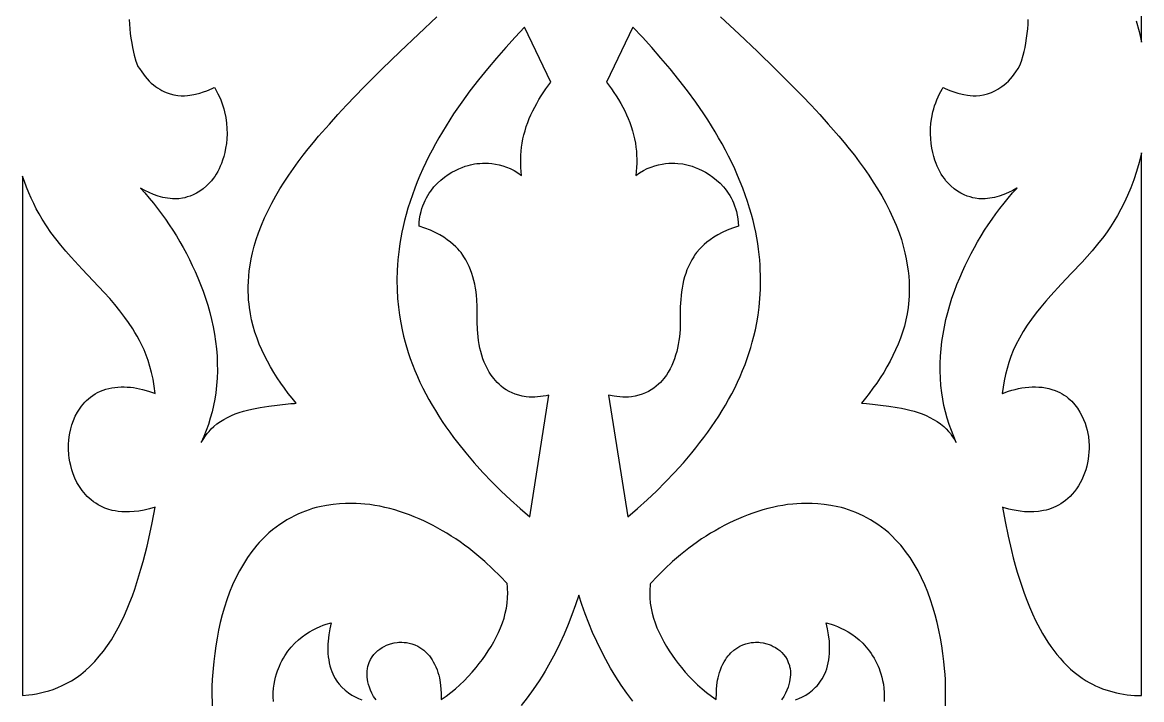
# Model space of a CAD drawing. Extents: x -395 to 395, y -1225 to 1225.
# Drawn here: x 145 to 265, y -438.4 to -365.8 of the extents above; entities that cross this region are included whole.
import ezdxf

# ---------------------------------------------------------------- set-up
doc = ezdxf.new("R2010")
doc.units = 0
doc.layers.add('LAYER_1', color=18, linetype='CONTINUOUS')

msp = doc.modelspace()

# ---------------------------------------------------------------- linework, layer by layer
at = {"layer": 'LAYER_1'}
for points in [[(264.42, -365.61), (264.73, -366.74), (265, -367.88), (265, -343.49)], [(156.46, -365.48), (156.48, -365.97), (156.51, -366.46), (156.56, -366.96), (156.63, -367.47), (156.72, -367.99), (156.81, -368.46), (157, -369.28), (157.18, -369.92), (157.34, -370.39), (157.39, -370.49), (157.54, -370.73), (157.79, -371.09), (158.15, -371.57), (158.37, -371.82), (158.59, -372.06), (158.82, -372.27), (159.04, -372.47), (159.27, -372.64), (159.5, -372.8), (159.72, -372.94), (159.95, -373.07), (160.17, -373.18), (160.4, -373.28), (160.83, -373.43), (161.25, -373.53), (161.65, -373.6), (162.03, -373.63), (162.38, -373.64), (162.69, -373.62), (162.96, -373.59), (163.37, -373.52), (163.56, -373.47), (164.02, -373.35), (164.42, -373.23), (164.76, -373.11), (165.04, -372.99), (165.42, -372.81), (165.58, -372.74), (165.62, -372.79), (165.7, -372.92), (165.96, -373.44), (166.12, -373.76), (166.26, -374.08), (166.38, -374.4), (166.49, -374.72), (166.59, -375.04), (166.67, -375.35), (166.8, -375.97), (166.89, -376.57), (166.93, -377.15), (166.94, -377.72), (166.92, -378.26), (166.87, -378.77), (166.79, -379.26), (166.7, -379.72), (166.59, -380.15), (166.47, -380.54), (166.34, -380.89), (166.21, -381.2), (166.09, -381.47), (165.94, -381.76), (165.78, -382.03), (165.62, -382.28), (165.46, -382.52), (165.28, -382.74), (165.11, -382.94), (164.75, -383.31), (164.39, -383.61), (164.03, -383.87), (163.67, -384.09), (163.32, -384.26), (162.99, -384.39), (162.68, -384.49), (162.4, -384.57), (162.15, -384.62), (161.77, -384.67), (161.59, -384.68), (161.34, -384.68), (161.08, -384.68), (160.83, -384.66), (160.57, -384.62), (160.06, -384.53), (159.56, -384.39), (159.07, -384.22), (158.59, -384.01), (158.12, -383.78), (157.67, -383.53), (157.67, -383.53), (158.14, -384.06), (158.6, -384.6), (159.05, -385.15), (159.49, -385.71), (159.92, -386.29), (160.34, -386.87), (160.74, -387.46), (161.14, -388.06), (161.51, -388.67), (161.88, -389.29), (162.24, -389.91), (162.58, -390.55), (162.9, -391.18), (163.22, -391.83), (163.52, -392.48), (163.8, -393.14), (164.1, -393.86), (164.38, -394.59), (164.63, -395.34), (164.87, -396.09), (165.09, -396.86), (165.28, -397.63), (165.45, -398.41), (165.59, -399.19), (165.71, -399.98), (165.8, -400.76), (165.87, -401.55), (165.9, -402.34), (165.91, -403.13), (165.88, -403.91), (165.83, -404.7), (165.74, -405.47), (165.63, -406.16), (165.49, -406.84), (165.34, -407.52), (165.15, -408.19), (164.94, -408.86), (164.71, -409.51), (164.45, -410.16), (164.17, -410.79), (164.37, -410.49), (164.64, -410.09), (164.81, -409.86), (165.01, -409.62), (165.24, -409.36), (165.51, -409.11), (165.86, -408.82), (166.23, -408.56), (166.61, -408.33), (167, -408.11), (167.41, -407.92), (167.83, -407.75), (168.26, -407.6), (168.7, -407.46), (169.14, -407.34), (169.59, -407.23), (170.5, -407.05), (171.41, -406.91), (172.31, -406.8), (173.79, -406.64), (174.19, -406.61), (174.36, -406.58), (173.93, -406.07), (173.51, -405.54), (173.1, -404.99), (172.7, -404.44), (172.32, -403.87), (171.95, -403.29), (171.6, -402.7), (171.27, -402.1), (170.96, -401.49), (170.67, -400.88), (170.4, -400.25), (170.16, -399.61), (169.94, -398.97), (169.75, -398.32), (169.58, -397.67), (169.45, -397), (169.35, -396.34), (169.3, -395.96), (169.26, -395.54), (169.23, -395.09), (169.22, -394.61), (169.22, -394.1), (169.24, -393.56), (169.27, -392.99), (169.33, -392.4), (169.42, -391.78), (169.53, -391.13), (169.68, -390.46), (169.85, -389.77), (170.07, -389.06), (170.31, -388.33), (170.63, -387.52), (170.97, -386.72), (171.34, -385.93), (171.74, -385.15), (172.16, -384.38), (172.61, -383.63), (173.07, -382.89), (173.56, -382.16), (174.06, -381.43), (174.57, -380.72), (175.11, -380.02), (175.65, -379.33), (176.2, -378.65), (176.76, -377.98), (177.91, -376.67), (178.82, -375.66), (179.74, -374.66), (180.67, -373.68), (181.62, -372.71), (183.54, -370.8), (185.5, -368.91), (189.44, -365.18)], [(219.86, -365.18), (221.84, -367.05), (223.81, -368.91), (225.76, -370.8), (226.72, -371.75), (227.68, -372.71), (228.63, -373.68), (229.56, -374.66), (230.49, -375.66), (231.4, -376.67), (232.54, -377.98), (233.1, -378.65), (233.65, -379.33), (234.2, -380.02), (234.73, -380.72), (235.25, -381.43), (235.75, -382.16), (236.23, -382.89), (236.7, -383.63), (237.14, -384.38), (237.56, -385.15), (237.96, -385.93), (238.33, -386.72), (238.67, -387.52), (238.99, -388.33), (239.24, -389.06), (239.45, -389.77), (239.63, -390.46), (239.77, -391.13), (239.88, -391.78), (239.97, -392.4), (240.03, -392.99), (240.07, -393.56), (240.08, -394.1), (240.08, -394.61), (240.07, -395.09), (240.04, -395.54), (239.96, -396.34), (239.85, -397), (239.72, -397.67), (239.56, -398.32), (239.36, -398.97), (239.15, -399.61), (238.9, -400.25), (238.63, -400.88), (238.34, -401.49), (238.03, -402.1), (237.7, -402.7), (237.35, -403.29), (236.98, -403.87), (236.6, -404.44), (236.2, -404.99), (235.8, -405.54), (235.38, -406.07), (234.95, -406.58), (235.51, -406.64), (236.14, -406.7), (237, -406.8), (237.89, -406.91), (238.8, -407.05), (239.26, -407.14), (239.71, -407.23), (240.16, -407.34), (240.6, -407.46), (241.04, -407.6), (241.47, -407.75), (241.89, -407.92), (242.3, -408.11), (242.7, -408.33), (243.08, -408.56), (243.44, -408.82), (243.79, -409.11), (244.06, -409.36), (244.3, -409.62), (244.5, -409.86), (244.67, -410.09), (244.94, -410.49), (245.13, -410.79), (244.85, -410.16), (244.6, -409.51), (244.36, -408.86), (244.15, -408.19), (243.97, -407.52), (243.81, -406.84), (243.67, -406.16), (243.57, -405.47), (243.48, -404.7), (243.42, -403.91), (243.4, -403.13), (243.4, -402.34), (243.44, -401.55), (243.5, -400.76), (243.59, -399.98), (243.71, -399.19), (243.86, -398.41), (244.02, -397.63), (244.22, -396.86), (244.43, -396.09), (244.67, -395.34), (244.93, -394.59), (245.2, -393.86), (245.5, -393.14), (245.78, -392.48), (246.09, -391.83), (246.4, -391.18), (246.73, -390.55), (247.07, -389.91), (247.42, -389.29), (247.79, -388.67), (248.17, -388.06), (248.56, -387.46), (248.96, -386.87), (249.38, -386.29), (249.81, -385.71), (250.25, -385.15), (250.7, -384.6), (251.16, -384.06), (251.64, -383.53), (251.63, -383.53), (251.18, -383.78), (250.71, -384.01), (250.23, -384.22), (249.74, -384.39), (249.24, -384.53), (248.73, -384.62), (248.48, -384.66), (248.22, -384.68), (247.96, -384.68), (247.71, -384.68), (247.53, -384.67), (247.15, -384.62), (246.9, -384.57), (246.62, -384.49), (246.31, -384.39), (245.98, -384.26), (245.63, -384.09), (245.27, -383.87), (244.91, -383.61), (244.55, -383.31), (244.37, -383.13), (244.19, -382.94), (244.02, -382.74), (243.85, -382.52), (243.68, -382.28), (243.52, -382.03), (243.36, -381.76), (243.21, -381.47), (243.09, -381.2), (242.96, -380.89), (242.84, -380.54), (242.72, -380.15), (242.61, -379.72), (242.51, -379.26), (242.44, -378.77), (242.39, -378.26), (242.36, -377.72), (242.37, -377.15), (242.41, -376.57), (242.5, -375.97), (242.63, -375.35), (242.72, -375.04), (242.81, -374.72), (242.92, -374.4), (243.05, -374.08), (243.19, -373.76), (243.34, -373.44), (243.61, -372.92), (243.69, -372.79), (243.72, -372.74), (243.88, -372.81), (244.26, -372.99), (244.54, -373.11), (244.88, -373.23), (245.28, -373.35), (245.75, -373.47), (245.94, -373.52), (246.34, -373.59), (246.62, -373.62), (246.93, -373.64), (247.27, -373.63), (247.65, -373.6), (248.05, -373.53), (248.47, -373.43), (248.91, -373.28), (249.13, -373.18), (249.35, -373.07), (249.58, -372.94), (249.81, -372.8), (250.03, -372.64), (250.26, -372.47), (250.49, -372.27), (250.71, -372.06), (250.93, -371.82), (251.15, -371.57), (251.52, -371.09), (251.77, -370.73), (251.96, -370.39), (252.12, -369.92), (252.31, -369.28), (252.4, -368.89), (252.5, -368.46), (252.59, -367.99), (252.67, -367.47), (252.74, -366.96), (252.79, -366.46), (252.83, -365.97), (252.85, -365.48)], [(182.92, -438.41), (182.79, -438.22), (182.66, -438.02), (182.48, -437.68), (182.33, -437.36), (182.21, -437.04), (182.12, -436.75), (182.05, -436.46), (182, -436.2), (181.97, -435.95), (181.95, -435.72), (181.96, -435.33), (182, -435.02), (182.04, -434.81), (182.07, -434.72), (182.18, -434.38), (182.33, -434.07), (182.49, -433.79), (182.68, -433.55), (182.88, -433.32), (183.1, -433.12), (183.33, -432.95), (183.56, -432.8), (183.79, -432.67), (184.03, -432.55), (184.26, -432.46), (184.48, -432.39), (184.87, -432.28), (185.19, -432.23), (185.36, -432.22), (185.7, -432.21), (185.92, -432.23), (186.18, -432.26), (186.46, -432.31), (186.75, -432.39), (187.07, -432.5), (187.39, -432.65), (187.71, -432.84), (188.03, -433.07), (188.19, -433.21), (188.34, -433.36), (188.5, -433.52), (188.65, -433.69), (188.79, -433.89), (188.93, -434.09), (189.06, -434.32), (189.19, -434.56), (189.34, -434.86), (189.46, -435.17), (189.56, -435.46), (189.65, -435.75), (189.72, -436.03), (189.77, -436.3), (189.84, -436.81), (189.88, -437.27), (189.89, -437.69), (189.9, -438.05), (189.91, -438.34), (190.43, -437.99), (190.94, -437.61), (191.43, -437.21), (191.9, -436.79), (192.36, -436.35), (192.8, -435.89), (193.23, -435.42), (193.64, -434.93), (193.98, -434.51), (194.32, -434.07), (194.64, -433.62), (194.95, -433.15), (195.25, -432.68), (195.53, -432.19), (195.8, -431.69), (196.04, -431.19), (196.27, -430.67), (196.46, -430.15), (196.64, -429.63), (196.78, -429.09), (196.9, -428.56), (196.98, -428.02), (197.03, -427.47), (197.04, -426.93), (197.03, -426.51), (197, -426.2), (196.98, -426.01), (196.96, -425.93), (196.21, -425.12), (195.42, -424.34), (194.59, -423.57), (193.74, -422.84), (192.85, -422.14), (192.4, -421.8), (191.94, -421.47), (191.47, -421.15), (190.99, -420.84), (190.52, -420.54), (190.03, -420.26), (189.54, -419.98), (189.04, -419.71), (188.54, -419.46), (188.04, -419.22), (187.53, -418.99), (187.01, -418.77), (186.5, -418.57), (185.97, -418.38), (185.45, -418.2), (184.92, -418.04), (184.39, -417.9), (183.86, -417.77), (183.32, -417.65), (182.79, -417.56), (182.25, -417.47), (181.71, -417.41), (181.28, -417.37), (180.79, -417.34), (180.24, -417.33), (179.64, -417.34), (179, -417.37), (178.32, -417.44), (177.61, -417.55), (176.87, -417.7), (176.5, -417.79), (176.12, -417.9), (175.73, -418.02), (175.34, -418.16), (174.95, -418.31), (174.55, -418.48), (174.16, -418.66), (173.77, -418.87), (173.37, -419.09), (172.98, -419.33), (172.59, -419.59), (172.2, -419.87), (171.81, -420.18), (171.43, -420.5), (171.05, -420.85), (170.68, -421.23), (170.4, -421.53), (170.13, -421.83), (169.87, -422.15), (169.61, -422.48), (169.13, -423.15), (168.69, -423.85), (168.28, -424.57), (167.9, -425.32), (167.54, -426.08), (167.22, -426.86), (166.93, -427.66), (166.67, -428.47), (166.43, -429.29), (166.22, -430.11), (166.04, -430.94), (165.87, -431.77), (165.73, -432.6), (165.62, -433.42), (165.51, -434.28), (165.44, -435.03), (165.34, -436.21), (165.31, -436.96), (165.31, -437.28), (165.34, -439.25)], [(243.96, -439.25), (243.99, -437.28), (243.99, -436.96), (243.96, -436.21), (243.92, -435.67), (243.87, -435.03), (243.79, -434.28), (243.69, -433.42), (243.57, -432.6), (243.43, -431.77), (243.27, -430.94), (243.08, -430.11), (242.87, -429.29), (242.63, -428.47), (242.37, -427.66), (242.08, -426.86), (241.76, -426.08), (241.41, -425.32), (241.03, -424.57), (240.61, -423.85), (240.17, -423.15), (239.69, -422.48), (239.44, -422.15), (239.17, -421.83), (238.9, -421.53), (238.63, -421.23), (238.25, -420.85), (237.88, -420.5), (237.49, -420.18), (237.11, -419.87), (236.72, -419.59), (236.33, -419.33), (235.93, -419.09), (235.54, -418.87), (235.14, -418.66), (234.75, -418.48), (234.35, -418.31), (233.96, -418.16), (233.57, -418.02), (233.19, -417.9), (232.81, -417.79), (232.43, -417.7), (231.69, -417.55), (230.98, -417.44), (230.3, -417.37), (229.66, -417.34), (229.06, -417.33), (228.52, -417.34), (228.02, -417.37), (227.59, -417.41), (227.05, -417.47), (226.52, -417.56), (225.98, -417.65), (225.44, -417.77), (224.91, -417.9), (224.38, -418.04), (223.85, -418.2), (223.33, -418.38), (222.81, -418.57), (222.29, -418.77), (221.78, -418.99), (221.27, -419.22), (220.76, -419.46), (220.26, -419.71), (219.76, -419.98), (219.27, -420.26), (218.79, -420.54), (218.31, -420.84), (217.83, -421.15), (217.37, -421.47), (216.45, -422.14), (215.57, -422.84), (214.71, -423.57), (213.89, -424.34), (213.1, -425.12), (212.34, -425.93), (212.32, -426.01), (212.3, -426.2), (212.28, -426.51), (212.26, -426.93), (212.28, -427.47), (212.32, -428.02), (212.41, -428.56), (212.52, -429.09), (212.67, -429.63), (212.84, -430.15), (213.04, -430.67), (213.26, -431.19), (213.51, -431.69), (213.77, -432.19), (214.05, -432.68), (214.35, -433.15), (214.66, -433.62), (214.99, -434.07), (215.32, -434.51), (215.66, -434.93), (216.07, -435.42), (216.5, -435.89), (216.94, -436.35), (217.4, -436.79), (217.87, -437.21), (218.36, -437.61), (218.87, -437.99), (219.39, -438.34), (219.41, -437.69), (219.42, -437.27), (219.46, -436.81), (219.53, -436.3), (219.59, -436.03), (219.66, -435.75), (219.74, -435.46), (219.84, -435.17), (219.97, -434.86), (220.11, -434.56), (220.24, -434.32), (220.37, -434.09), (220.51, -433.89), (220.66, -433.69), (220.81, -433.52), (220.96, -433.36), (221.27, -433.07), (221.59, -432.84), (221.92, -432.65), (222.24, -432.5), (222.55, -432.39), (222.85, -432.31), (223.13, -432.26), (223.38, -432.23), (223.61, -432.21), (223.95, -432.22), (224.11, -432.23), (224.43, -432.28), (224.83, -432.39), (225.05, -432.46), (225.28, -432.55), (225.51, -432.67), (225.74, -432.8), (225.98, -432.95), (226.2, -433.12), (226.42, -433.32), (226.62, -433.55), (226.81, -433.79), (226.98, -434.07), (227.12, -434.38), (227.24, -434.72), (227.26, -434.81), (227.31, -435.02), (227.34, -435.33), (227.35, -435.51), (227.35, -435.72), (227.33, -435.95), (227.3, -436.2), (227.26, -436.46), (227.19, -436.75), (227.09, -437.04), (226.97, -437.36), (226.82, -437.68), (226.64, -438.02), (226.38, -438.41)], [(210.45, -438.53), (209.82, -437.68), (209.21, -436.81), (208.62, -435.91), (208.07, -434.99), (207.55, -434.06), (207.05, -433.1), (206.58, -432.14), (206.14, -431.16), (205.73, -430.17), (205.34, -429.17), (204.98, -428.16), (204.65, -427.16), (204.65, -427.16), (204.3, -428.22), (203.92, -429.27), (203.52, -430.32), (203.08, -431.35), (202.62, -432.37), (202.13, -433.38), (201.6, -434.36), (201.05, -435.33), (200.74, -435.84), (200.42, -436.34), (199.78, -437.29), (199.13, -438.17), (198.47, -439)], [(171.91, -438.57), (171.89, -438.08), (171.9, -437.61), (171.94, -437.16), (172, -436.73), (172.07, -436.33), (172.15, -435.95), (172.25, -435.61), (172.35, -435.3), (172.55, -434.78), (172.68, -434.49), (172.83, -434.2), (172.98, -433.93), (173.14, -433.66), (173.47, -433.18), (173.83, -432.73), (174.21, -432.33), (174.59, -431.97), (174.99, -431.65), (175.38, -431.36), (175.78, -431.11), (176.17, -430.89), (176.54, -430.7), (176.91, -430.54), (177.25, -430.4), (177.57, -430.29), (178.12, -430.13), (177.97, -430.77), (177.86, -431.43), (177.78, -432.1), (177.76, -432.44), (177.75, -432.77), (177.75, -433.11), (177.76, -433.44), (177.79, -433.77), (177.84, -434.1), (177.9, -434.42), (177.97, -434.74), (178.06, -435.06), (178.17, -435.36), (178.28, -435.62), (178.4, -435.86), (178.52, -436.09), (178.66, -436.3), (178.8, -436.51), (178.95, -436.7), (179.26, -437.05), (179.6, -437.37), (179.95, -437.64), (180.31, -437.88), (180.68, -438.08), (181.05, -438.25), (181.41, -438.4)], [(227.9, -438.4), (228.26, -438.25), (228.63, -438.08), (228.99, -437.88), (229.35, -437.64), (229.7, -437.37), (230.04, -437.05), (230.2, -436.88), (230.36, -436.7), (230.5, -436.51), (230.65, -436.3), (230.78, -436.09), (230.91, -435.86), (231.02, -435.62), (231.13, -435.36), (231.24, -435.06), (231.33, -434.74), (231.41, -434.42), (231.47, -434.1), (231.51, -433.77), (231.54, -433.44), (231.55, -433.11), (231.55, -432.77), (231.54, -432.44), (231.52, -432.1), (231.44, -431.43), (231.33, -430.77), (231.18, -430.13), (231.73, -430.29), (232.05, -430.4), (232.4, -430.54), (232.76, -430.7), (233.14, -430.89), (233.53, -431.11), (233.92, -431.36), (234.32, -431.65), (234.71, -431.97), (235.1, -432.33), (235.47, -432.73), (235.83, -433.18), (236, -433.41), (236.16, -433.66), (236.32, -433.93), (236.48, -434.2), (236.62, -434.49), (236.76, -434.78), (236.85, -435.02), (236.95, -435.3), (237.05, -435.61), (237.15, -435.95), (237.23, -436.33), (237.31, -436.73), (237.36, -437.16), (237.4, -437.61), (237.41, -438.08), (237.39, -438.57)]]:
    msp.add_lwpolyline(points, dxfattribs=at)
for points in [[(201.45, -405.72), (201.16, -405.79), (200.85, -405.84), (200.55, -405.89), (200.24, -405.92), (199.94, -405.94), (199.63, -405.95), (199.32, -405.94), (199.02, -405.91), (198.6, -405.85), (198.21, -405.75), (197.84, -405.63), (197.5, -405.49), (197.18, -405.33), (196.88, -405.16), (196.6, -404.97), (196.35, -404.77), (196.12, -404.57), (195.9, -404.36), (195.71, -404.16), (195.54, -403.96), (195.26, -403.58), (195.05, -403.26), (194.86, -402.92), (194.68, -402.57), (194.52, -402.21), (194.38, -401.84), (194.26, -401.46), (194.15, -401.07), (194.06, -400.68), (193.98, -400.29), (193.92, -399.89), (193.86, -399.49), (193.79, -398.68), (193.76, -397.88), (193.76, -397.08), (193.76, -396.28), (193.72, -395.47), (193.69, -395.06), (193.64, -394.65), (193.58, -394.25), (193.5, -393.85), (193.41, -393.45), (193.31, -393.06), (193.19, -392.68), (193.05, -392.3), (192.9, -391.93), (192.73, -391.57), (192.54, -391.22), (192.33, -390.89), (192.23, -390.74), (192.03, -390.45), (191.87, -390.27), (191.69, -390.06), (191.46, -389.83), (191.2, -389.58), (190.9, -389.33), (190.56, -389.07), (190.17, -388.8), (189.74, -388.54), (189.27, -388.29), (188.74, -388.05), (188.16, -387.82), (187.53, -387.62), (187.55, -387.22), (187.59, -386.82), (187.66, -386.43), (187.75, -386.04), (187.84, -385.72), (187.94, -385.42), (188.06, -385.13), (188.18, -384.85), (188.32, -384.58), (188.47, -384.33), (188.62, -384.08), (188.78, -383.85), (189.12, -383.41), (189.49, -383.02), (189.87, -382.67), (190.26, -382.36), (190.65, -382.08), (191.05, -381.84), (191.44, -381.64), (191.81, -381.46), (192.16, -381.31), (192.49, -381.19), (192.79, -381.1), (193.05, -381.03), (193.49, -380.95), (193.74, -380.91), (194.03, -380.89), (194.33, -380.87), (194.65, -380.86), (194.99, -380.88), (195.35, -380.91), (195.72, -380.96), (196.11, -381.04), (196.5, -381.14), (196.9, -381.28), (197.3, -381.45), (197.71, -381.66), (198.12, -381.9), (198.53, -382.19), (198.48, -381.75), (198.45, -381.32), (198.43, -380.88), (198.43, -380.44), (198.44, -380.01), (198.47, -379.57), (198.52, -379.14), (198.58, -378.71), (198.67, -378.26), (198.77, -377.82), (198.89, -377.38), (199.03, -376.95), (199.18, -376.52), (199.35, -376.09), (199.53, -375.67), (199.73, -375.26), (199.93, -374.85), (200.15, -374.45), (200.38, -374.05), (200.62, -373.66), (201.13, -372.9), (201.67, -372.18), (198.85, -366.28), (197.83, -367.36), (196.82, -368.46), (195.83, -369.59), (194.86, -370.74), (193.91, -371.92), (192.99, -373.12), (192.1, -374.34), (191.24, -375.59), (190.83, -376.22), (190.42, -376.86), (190.03, -377.5), (189.65, -378.15), (189.28, -378.8), (188.93, -379.47), (188.58, -380.13), (188.25, -380.8), (187.93, -381.48), (187.63, -382.17), (187.34, -382.86), (187.07, -383.55), (186.81, -384.25), (186.57, -384.96), (186.34, -385.67), (186.14, -386.38), (185.97, -387.02), (185.82, -387.65), (185.68, -388.27), (185.57, -388.88), (185.47, -389.49), (185.38, -390.08), (185.31, -390.66), (185.25, -391.23), (185.21, -391.79), (185.18, -392.33), (185.15, -393.39), (185.17, -394.41), (185.23, -395.38), (185.31, -396.29), (185.43, -397.16), (185.56, -397.97), (185.71, -398.72), (185.87, -399.42), (186.04, -400.06), (186.37, -401.15), (186.59, -401.8), (186.83, -402.44), (187.08, -403.08), (187.35, -403.72), (187.63, -404.35), (187.93, -404.97), (188.25, -405.58), (188.58, -406.19), (188.92, -406.79), (189.28, -407.39), (189.64, -407.98), (190.02, -408.56), (190.41, -409.14), (190.82, -409.7), (191.23, -410.27), (191.65, -410.82), (192.53, -411.92), (193.43, -412.98), (194.37, -414.02), (195.34, -415.03), (196.33, -416.01), (197.34, -416.97), (198.36, -417.89), (199.4, -418.79)], [(210.94, -417.89), (211.97, -416.97), (212.97, -416.01), (213.96, -415.03), (214.93, -414.02), (215.87, -412.98), (216.78, -411.92), (217.22, -411.37), (217.65, -410.82), (218.07, -410.27), (218.49, -409.7), (218.89, -409.14), (219.28, -408.56), (219.66, -407.98), (220.03, -407.39), (220.38, -406.79), (220.72, -406.19), (221.05, -405.58), (221.37, -404.97), (221.67, -404.35), (221.95, -403.72), (222.22, -403.08), (222.48, -402.44), (222.72, -401.8), (222.94, -401.15), (223.1, -400.63), (223.26, -400.06), (223.43, -399.42), (223.59, -398.72), (223.74, -397.97), (223.88, -397.16), (223.99, -396.29), (224.08, -395.38), (224.13, -394.41), (224.15, -393.39), (224.14, -392.87), (224.12, -392.33), (224.09, -391.79), (224.05, -391.23), (223.99, -390.66), (223.92, -390.08), (223.84, -389.49), (223.74, -388.88), (223.62, -388.27), (223.49, -387.65), (223.34, -387.02), (223.17, -386.38), (222.96, -385.67), (222.73, -384.96), (222.49, -384.25), (222.23, -383.55), (221.96, -382.86), (221.67, -382.17), (221.37, -381.48), (221.05, -380.8), (220.72, -380.13), (220.38, -379.47), (220.02, -378.8), (219.65, -378.15), (219.27, -377.5), (218.88, -376.86), (218.48, -376.22), (218.06, -375.59), (217.21, -374.34), (216.32, -373.12), (215.4, -371.92), (214.45, -370.74), (213.47, -369.59), (212.48, -368.46), (211.47, -367.36), (210.45, -366.28), (207.63, -372.18), (208.17, -372.9), (208.43, -373.28), (208.68, -373.66), (208.92, -374.05), (209.15, -374.45), (209.37, -374.85), (209.58, -375.26), (209.77, -375.67), (209.95, -376.09), (210.12, -376.52), (210.27, -376.95), (210.41, -377.38), (210.53, -377.82), (210.63, -378.26), (210.72, -378.71), (210.78, -379.14), (210.83, -379.57), (210.86, -380.01), (210.87, -380.44), (210.87, -380.88), (210.85, -381.32), (210.82, -381.75), (210.77, -382.19), (211.18, -381.9), (211.59, -381.66), (212, -381.45), (212.4, -381.28), (212.8, -381.14), (213.2, -381.04), (213.58, -380.96), (213.95, -380.91), (214.31, -380.88), (214.65, -380.86), (214.97, -380.87), (215.28, -380.89), (215.82, -380.95), (216.25, -381.03), (216.51, -381.1), (216.81, -381.19), (217.14, -381.31), (217.49, -381.46), (217.87, -381.64), (218.25, -381.84), (218.65, -382.08), (219.04, -382.36), (219.43, -382.67), (219.81, -383.02), (220.18, -383.41), (220.35, -383.63), (220.52, -383.85), (220.68, -384.08), (220.84, -384.33), (220.98, -384.58), (221.12, -384.85), (221.24, -385.13), (221.36, -385.42), (221.46, -385.72), (221.56, -386.04), (221.65, -386.43), (221.71, -386.82), (221.75, -387.22), (221.77, -387.62), (221.14, -387.82), (220.57, -388.05), (220.04, -388.29), (219.56, -388.54), (219.13, -388.8), (218.74, -389.07), (218.4, -389.33), (218.1, -389.58), (217.84, -389.83), (217.62, -390.06), (217.28, -390.45), (217.07, -390.74), (216.98, -390.89), (216.77, -391.22), (216.58, -391.57), (216.41, -391.93), (216.25, -392.3), (216.12, -392.68), (216, -393.06), (215.89, -393.45), (215.8, -393.85), (215.73, -394.25), (215.66, -394.65), (215.62, -395.06), (215.58, -395.47), (215.54, -396.28), (215.54, -397.08), (215.54, -397.88), (215.51, -398.68), (215.44, -399.49), (215.39, -399.89), (215.32, -400.29), (215.24, -400.68), (215.15, -401.07), (215.04, -401.46), (214.92, -401.84), (214.78, -402.21), (214.62, -402.57), (214.45, -402.92), (214.25, -403.26), (214.05, -403.58), (213.76, -403.96), (213.59, -404.16), (213.4, -404.36), (213.19, -404.57), (212.95, -404.77), (212.7, -404.97), (212.42, -405.16), (212.12, -405.33), (211.8, -405.49), (211.46, -405.63), (211.09, -405.75), (210.7, -405.85), (210.29, -405.91), (209.98, -405.94), (209.67, -405.95), (209.37, -405.94), (209.06, -405.92), (208.75, -405.89), (208.45, -405.84), (207.85, -405.72), (209.91, -418.79)], [(265, -379.77), (264.75, -380.78), (264.46, -381.74), (264.16, -382.66), (263.83, -383.52), (263.49, -384.33), (263.13, -385.1), (262.77, -385.81), (262.4, -386.48), (262.03, -387.11), (261.66, -387.68), (261.29, -388.22), (260.94, -388.71), (260.28, -389.56), (259.7, -390.25), (259.16, -390.86), (258.61, -391.46), (257.49, -392.66), (256.37, -393.85), (255.26, -395.05), (254.72, -395.66), (254.19, -396.29), (253.68, -396.92), (253.2, -397.57), (252.73, -398.23), (252.3, -398.91), (251.89, -399.61), (251.52, -400.34), (251.24, -400.95), (250.99, -401.58), (250.76, -402.22), (250.57, -402.87), (250.4, -403.53), (250.26, -404.19), (250.15, -404.86), (250.06, -405.54), (250.07, -405.54), (250.74, -405.3), (251.09, -405.2), (251.45, -405.11), (251.81, -405.03), (252.17, -404.96), (252.53, -404.91), (252.9, -404.87), (253.26, -404.85), (253.62, -404.84), (253.99, -404.86), (254.34, -404.89), (254.7, -404.94), (255.05, -405.01), (255.39, -405.11), (255.72, -405.23), (255.99, -405.34), (256.24, -405.46), (256.49, -405.6), (256.71, -405.74), (256.93, -405.89), (257.13, -406.05), (257.33, -406.22), (257.51, -406.39), (257.84, -406.76), (258.13, -407.14), (258.38, -407.54), (258.6, -407.94), (258.78, -408.34), (258.93, -408.74), (259.06, -409.13), (259.16, -409.5), (259.23, -409.85), (259.29, -410.17), (259.35, -410.7), (259.37, -411.08), (259.37, -411.45), (259.35, -411.83), (259.32, -412.21), (259.27, -412.6), (259.2, -412.98), (259.11, -413.35), (259.01, -413.72), (258.88, -414.09), (258.75, -414.45), (258.59, -414.8), (258.42, -415.14), (258.23, -415.46), (258.02, -415.78), (257.8, -416.07), (257.56, -416.35), (257.33, -416.6), (257.09, -416.82), (256.84, -417.03), (256.59, -417.22), (256.34, -417.38), (256.08, -417.53), (255.82, -417.67), (255.55, -417.78), (255.29, -417.89), (255.02, -417.98), (254.75, -418.05), (254.49, -418.11), (253.96, -418.2), (253.44, -418.24), (252.93, -418.25), (252.44, -418.23), (251.97, -418.18), (251.54, -418.11), (251.13, -418.03), (250.77, -417.94), (250.17, -417.77), (250.07, -417.73), (250.36, -419.29), (250.68, -420.85), (251.04, -422.4), (251.24, -423.18), (251.45, -423.94), (251.67, -424.71), (251.9, -425.47), (252.15, -426.22), (252.41, -426.97), (252.69, -427.71), (252.99, -428.44), (253.3, -429.16), (253.64, -429.88), (253.87, -430.35), (254.13, -430.83), (254.39, -431.3), (254.67, -431.76), (254.96, -432.21), (255.26, -432.66), (255.58, -433.1), (255.91, -433.53), (256.25, -433.94), (256.61, -434.34), (256.98, -434.72), (257.37, -435.09), (257.77, -435.44), (258.18, -435.76), (258.61, -436.07), (259.05, -436.35), (259.38, -436.55), (259.72, -436.73), (260.07, -436.9), (260.43, -437.05), (260.79, -437.2), (261.16, -437.33), (261.54, -437.44), (261.91, -437.55), (262.3, -437.64), (262.68, -437.72), (263.06, -437.79), (263.45, -437.84), (263.84, -437.88), (264.23, -437.92), (264.61, -437.93), (265, -437.94)], [(145.7, -437.86), (146.09, -437.81), (146.5, -437.75), (146.93, -437.66), (147.37, -437.55), (147.83, -437.42), (148.3, -437.27), (148.79, -437.08), (149.27, -436.87), (149.77, -436.62), (150.27, -436.34), (150.77, -436.02), (151.27, -435.66), (151.76, -435.25), (152.25, -434.8), (152.76, -434.28), (153.25, -433.73), (153.7, -433.16), (154.13, -432.57), (154.54, -431.95), (154.92, -431.32), (155.28, -430.67), (155.62, -430), (155.94, -429.32), (156.24, -428.63), (156.52, -427.94), (156.79, -427.24), (157.04, -426.53), (157.28, -425.82), (157.71, -424.4), (157.94, -423.58), (158.16, -422.75), (158.37, -421.92), (158.56, -421.09), (158.92, -419.42), (159.24, -417.73), (159.24, -417.73), (158.63, -417.92), (158.05, -418.06), (157.5, -418.16), (156.98, -418.22), (156.5, -418.25), (156.06, -418.25), (155.65, -418.23), (155.27, -418.19), (154.94, -418.14), (154.64, -418.08), (154.16, -417.95), (153.84, -417.83), (153.69, -417.76), (153.4, -417.63), (153.12, -417.48), (152.86, -417.32), (152.61, -417.15), (152.38, -416.97), (152.16, -416.79), (151.96, -416.59), (151.76, -416.39), (151.58, -416.18), (151.41, -415.97), (151.11, -415.53), (150.85, -415.08), (150.63, -414.63), (150.44, -414.17), (150.29, -413.72), (150.18, -413.29), (150.08, -412.87), (150.02, -412.48), (149.97, -412.13), (149.93, -411.53), (149.93, -411.26), (149.94, -410.94), (149.97, -410.59), (150.02, -410.2), (150.09, -409.79), (150.19, -409.35), (150.31, -408.91), (150.47, -408.45), (150.67, -408), (150.91, -407.55), (151.04, -407.33), (151.19, -407.11), (151.34, -406.9), (151.51, -406.69), (151.69, -406.49), (151.89, -406.29), (152.1, -406.11), (152.32, -405.93), (152.56, -405.76), (152.81, -405.6), (153.07, -405.45), (153.36, -405.32), (153.66, -405.2), (153.96, -405.09), (154.28, -405.01), (154.6, -404.94), (154.92, -404.9), (155.25, -404.86), (155.58, -404.85), (155.91, -404.85), (156.24, -404.86), (156.58, -404.88), (156.91, -404.92), (157.24, -404.97), (157.89, -405.11), (158.52, -405.29), (159.04, -405.47), (159.24, -405.54), (159.14, -404.76), (159.01, -404.02), (158.86, -403.32), (158.68, -402.66), (158.48, -402.03), (158.27, -401.44), (158.04, -400.88), (157.81, -400.36), (157.56, -399.87), (157.32, -399.42), (157.07, -399), (156.83, -398.61), (156.38, -397.93), (155.99, -397.39), (155.46, -396.7), (154.92, -396.03), (154.36, -395.38), (153.78, -394.73), (152.6, -393.47), (151.41, -392.21), (150.24, -390.95), (149.67, -390.3), (149.11, -389.65), (148.57, -388.98), (148.06, -388.29), (147.57, -387.58), (147.11, -386.85), (146.79, -386.31), (146.49, -385.75), (146.21, -385.18), (145.93, -384.61), (145.68, -384.03), (145.44, -383.44), (145.21, -382.84), (145, -382.24), (145, -437.92)]]:
    msp.add_lwpolyline(points, close=True, dxfattribs=at)

doc.saveas('drawing.dxf')
